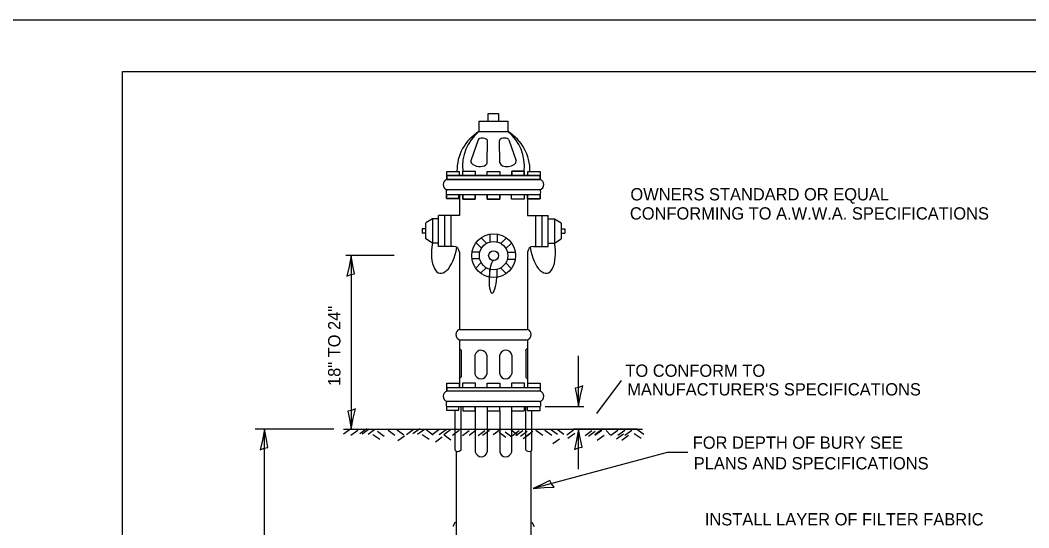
# Model space of a CAD drawing. Extents: x 2132950 to 2149950, y 2134288 to 2146829.
# Drawn here: x 2136400.1 to 2136892.2, y 2136015.9 to 2136263.8 of the extents above; entities that cross this region are included whole.
import ezdxf

# ---------------------------------------------------------------- set-up
doc = ezdxf.new("R2010")
doc.units = 0
for name, color, linetype in [('Level 40', 7, 'Continuous'), ('Level 63', 7, 'Continuous'), ('ROW_PR_Notes', 7, 'Continuous'), ('Sheets_50 Reference Boundary', 7, 'Continuous'), ('Sheets_General Details', 7, 'Continuous'), ('Sheets_Printer Plotting Border', 7, 'Continuous')]:
    doc.layers.add(name, color=color, linetype=linetype)

msp = doc.modelspace()

# ---------------------------------------------------------------- linework, layer by layer
at = {"layer": 'Level 40'}
for p, q in [((2136608.27, 2136187.89), (2136608.27, 2136189.92)), ((2136608.27, 2136189.92), (2136614.34, 2136189.92)), ((2136614.34, 2136189.92), (2136614.34, 2136187.89)), ((2136616.06, 2136188.08), (2136616.06, 2136190.11)), ((2136616.06, 2136190.11), (2136622.13, 2136190.11)), ((2136622.13, 2136190.11), (2136622.13, 2136188.08)), ((2136628, 2136187.89), (2136628, 2136189.92)), ((2136628, 2136189.92), (2136634.07, 2136189.92)), ((2136634.07, 2136189.92), (2136634.07, 2136187.89)), ((2136646.02, 2136190.11), (2136639.94, 2136190.11)), ((2136639.94, 2136190.11), (2136639.94, 2136188.08)), ((2136646.02, 2136188.08), (2136646.02, 2136190.11)), ((2136647.74, 2136187.89), (2136647.74, 2136189.92)), ((2136647.74, 2136189.92), (2136653.81, 2136189.92)), ((2136653.81, 2136189.92), (2136653.81, 2136187.89)), ((2136608.12, 2136178.75), (2136608.12, 2136176.73)), ((2136608.12, 2136176.73), (2136614.2, 2136176.73)), ((2136614.2, 2136176.73), (2136614.2, 2136178.75)), ((2136616.06, 2136178.48), (2136616.06, 2136176.46)), ((2136616.06, 2136176.46), (2136622.13, 2136176.46)), ((2136622.13, 2136176.46), (2136622.13, 2136178.48)), ((2136628, 2136178.48), (2136628, 2136176.45)), ((2136628, 2136176.45), (2136634.07, 2136176.45)), ((2136634.07, 2136176.45), (2136634.07, 2136178.48)), ((2136639.88, 2136176.39), (2136639.88, 2136178.42)), ((2136645.95, 2136176.39), (2136639.88, 2136176.39)), ((2136645.95, 2136178.42), (2136645.95, 2136176.39)), ((2136647.67, 2136178.61), (2136647.67, 2136176.58)), ((2136647.67, 2136176.58), (2136653.74, 2136176.58)), ((2136653.74, 2136176.58), (2136653.74, 2136178.61)), ((2136608.14, 2136075.34), (2136608.14, 2136073.32)), ((2136608.14, 2136073.32), (2136614.21, 2136073.32)), ((2136614.21, 2136073.32), (2136614.21, 2136075.34)), ((2136616.07, 2136075.07), (2136616.07, 2136073.04)), ((2136616.07, 2136073.04), (2136622.14, 2136073.04)), ((2136622.14, 2136073.04), (2136622.14, 2136075.07)), ((2136628.01, 2136075.06), (2136628.01, 2136073.04)), ((2136628.01, 2136073.04), (2136634.08, 2136073.04)), ((2136634.08, 2136073.04), (2136634.08, 2136075.06)), ((2136639.89, 2136075), (2136639.89, 2136072.98)), ((2136639.89, 2136072.98), (2136645.96, 2136072.98)), ((2136647.68, 2136073.17), (2136647.68, 2136075.19)), ((2136647.68, 2136073.17), (2136653.75, 2136073.17)), ((2136653.75, 2136073.17), (2136653.75, 2136075.19))]:
    msp.add_line(p, q, dxfattribs=at)
for radius in [10.68, 6.93, 2.41]:
    msp.add_circle((2136631.09, 2136148.84), radius, dxfattribs=at)
at = {"layer": 'Level 63'}
for p, q in [((2136582.66, 2136148.84), (2136559.07, 2136148.84)), ((2136561.6, 2136148.84), (2136561.6, 2136064.09)), ((2136553.22, 2136064.06), (2136514.77, 2136064.06)), ((2136519.36, 2135928.78), (2136519.36, 2136064.06))]:
    msp.add_line(p, q, dxfattribs=at)
for points in [[(2136559.51, 2136138.84), (2136561.43, 2136139.66), (2136563.27, 2136139.97), (2136562.47, 2136143.84), (2136561.6, 2136148.84), (2136560.63, 2136143.51)], [(2136674.67, 2136085.19), (2136672.75, 2136084.38), (2136670.91, 2136084.06), (2136671.71, 2136080.19), (2136672.58, 2136075.19), (2136673.55, 2136080.53)], [(2136563.69, 2136074.08), (2136561.77, 2136073.27), (2136559.93, 2136072.96), (2136560.74, 2136069.09), (2136561.6, 2136064.09), (2136562.57, 2136069.42)], [(2136517.27, 2136054.06), (2136519.19, 2136054.88), (2136521.03, 2136055.19), (2136520.23, 2136059.06), (2136519.36, 2136064.06), (2136518.39, 2136058.73)], [(2136670.49, 2136054.09), (2136672.41, 2136054.9), (2136674.25, 2136055.22), (2136673.45, 2136059.09), (2136672.58, 2136064.09), (2136671.61, 2136058.75)], [(2136660.62, 2136035.71), (2136659.33, 2136037.35), (2136658.55, 2136039.05), (2136655.02, 2136037.27), (2136650.42, 2136035.13), (2136655.82, 2136035.58)]]:
    msp.add_lwpolyline(points, close=True, dxfattribs=at)
at = {"layer": 'ROW_PR_Notes'}
for p, q in [((2136623.95, 2136214.45), (2136633.57, 2136214.45)), ((2136623.95, 2136214.45), (2136623.95, 2136209.39)), ((2136628.51, 2136218.25), (2136633.57, 2136218.25)), ((2136628.51, 2136214.47), (2136628.51, 2136218.25)), ((2136628.51, 2136214.49), (2136638.12, 2136214.49)), ((2136633.57, 2136218.25), (2136633.57, 2136214.49)), ((2136638.12, 2136214.49), (2136638.12, 2136209.43)), ((2136623.95, 2136209.39), (2136633.57, 2136209.39)), ((2136628.51, 2136209.43), (2136638.12, 2136209.43)), ((2136623.61, 2136205.44), (2136619.99, 2136195.12)), ((2136627.93, 2136194.15), (2136628.12, 2136204.99)), ((2136634.14, 2136194.15), (2136633.95, 2136204.99)), ((2136638.47, 2136205.44), (2136642.08, 2136195.12)), ((2136608.27, 2136187.89), (2136608.27, 2136189.92)), ((2136608.27, 2136189.92), (2136614.34, 2136189.92)), ((2136614.34, 2136189.92), (2136614.34, 2136187.89)), ((2136616.06, 2136188.08), (2136616.06, 2136190.11)), ((2136616.06, 2136190.11), (2136622.13, 2136190.11)), ((2136622.13, 2136190.11), (2136622.13, 2136188.08)), ((2136628, 2136187.89), (2136628, 2136189.92)), ((2136628, 2136189.92), (2136634.07, 2136189.92)), ((2136634.07, 2136189.92), (2136634.07, 2136187.89)), ((2136639.94, 2136188.08), (2136639.94, 2136190.11)), ((2136639.94, 2136190.11), (2136646.02, 2136190.11)), ((2136646.02, 2136190.11), (2136646.02, 2136188.08)), ((2136647.74, 2136187.89), (2136647.74, 2136189.92)), ((2136647.74, 2136189.92), (2136653.81, 2136189.92)), ((2136653.81, 2136189.92), (2136653.81, 2136187.89)), ((2136608.27, 2136186.07), (2136608.27, 2136187.89)), ((2136608.27, 2136187.89), (2136653.81, 2136187.89)), ((2136653.81, 2136187.89), (2136608.27, 2136187.89)), ((2136608.27, 2136187.89), (2136608.27, 2136186.07)), ((2136653.81, 2136186.07), (2136608.27, 2136186.07)), ((2136608.27, 2136186.07), (2136653.81, 2136186.07)), ((2136631.04, 2136187.89), (2136628, 2136187.89)), ((2136653.81, 2136187.89), (2136653.81, 2136186.07)), ((2136653.81, 2136186.07), (2136653.81, 2136187.89)), ((2136653.81, 2136181.01), (2136608.27, 2136181.01)), ((2136608.12, 2136176.73), (2136608.12, 2136178.75)), ((2136614.2, 2136176.73), (2136608.12, 2136176.73)), ((2136653.81, 2136178.48), (2136608.27, 2136178.48)), ((2136614.2, 2136178.75), (2136614.2, 2136176.73)), ((2136614.4, 2136178.61), (2136614.4, 2136168.49)), ((2136616.06, 2136176.46), (2136616.06, 2136178.48)), ((2136622.13, 2136176.46), (2136616.06, 2136176.46)), ((2136622.13, 2136178.48), (2136622.13, 2136176.46)), ((2136628, 2136176.45), (2136628, 2136178.48)), ((2136634.07, 2136176.45), (2136628, 2136176.45)), ((2136634.07, 2136178.48), (2136634.07, 2136176.45)), ((2136639.88, 2136176.39), (2136639.88, 2136178.42)), ((2136645.95, 2136176.39), (2136639.88, 2136176.39)), ((2136645.95, 2136178.42), (2136645.95, 2136176.39)), ((2136647.67, 2136178.61), (2136647.67, 2136168.49)), ((2136647.67, 2136176.58), (2136647.67, 2136178.61)), ((2136653.74, 2136176.58), (2136647.67, 2136176.58)), ((2136653.74, 2136178.61), (2136653.74, 2136176.58)), ((2136597.95, 2136164.76), (2136597.95, 2136157.03)), ((2136601.24, 2136166.86), (2136598.08, 2136164.8)), ((2136604.27, 2136166.86), (2136601.24, 2136166.86)), ((2136601.24, 2136166.86), (2136601.24, 2136154.94)), ((2136614.4, 2136168.49), (2136604.28, 2136168.49)), ((2136604.28, 2136153.31), (2136604.28, 2136168.49)), ((2136607.32, 2136153.31), (2136607.32, 2136168.49)), ((2136610.36, 2136153.31), (2136610.36, 2136168.49)), ((2136647.67, 2136168.49), (2136657.79, 2136168.49)), ((2136651.72, 2136153.31), (2136651.72, 2136168.49)), ((2136654.76, 2136153.31), (2136654.76, 2136168.49)), ((2136657.79, 2136153.31), (2136657.79, 2136168.49)), ((2136657.8, 2136166.86), (2136660.84, 2136166.86)), ((2136660.84, 2136166.86), (2136660.84, 2136154.94)), ((2136660.84, 2136166.86), (2136663.99, 2136164.8)), ((2136664.12, 2136164.76), (2136664.12, 2136157.03)), ((2136597.95, 2136161.94), (2136596.19, 2136161.94)), ((2136596.19, 2136161.94), (2136596.19, 2136159.85)), ((2136597.95, 2136159.85), (2136596.19, 2136159.85)), ((2136664.12, 2136161.94), (2136665.88, 2136161.94)), ((2136664.12, 2136159.85), (2136665.88, 2136159.85)), ((2136665.88, 2136161.94), (2136665.88, 2136159.85)), ((2136601.24, 2136154.94), (2136598.08, 2136157)), ((2136604.27, 2136154.94), (2136601.24, 2136154.94)), ((2136625.18, 2136152.44), (2136622.45, 2136155.17)), ((2136624.97, 2136157.55), (2136627.65, 2136154.86)), ((2136629.46, 2136155.57), (2136629.46, 2136159.42)), ((2136632.92, 2136159.33), (2136632.92, 2136155.53)), ((2136634.7, 2136154.75), (2136637.42, 2136157.48)), ((2136639.8, 2136154.96), (2136637.12, 2136152.28)), ((2136657.8, 2136154.94), (2136660.84, 2136154.94)), ((2136660.84, 2136154.94), (2136663.99, 2136157)), ((2136611.57, 2136153.31), (2136604.28, 2136153.31)), ((2136614.4, 2136150.47), (2136614.4, 2136112.83)), ((2136620.61, 2136150.67), (2136624.4, 2136150.67)), ((2136637.82, 2136150.47), (2136641.68, 2136150.47)), ((2136647.67, 2136150.47), (2136647.67, 2136112.83)), ((2136650.51, 2136153.31), (2136657.79, 2136153.31)), ((2136624.36, 2136147.2), (2136620.51, 2136147.2)), ((2136622.39, 2136142.71), (2136625.07, 2136145.4)), ((2136631.09, 2136148.84), (2136631.09, 2136148.84)), ((2136637.01, 2136145.24), (2136639.73, 2136142.51)), ((2136641.58, 2136147.01), (2136637.79, 2136147.01)), ((2136627.49, 2136142.92), (2136624.77, 2136140.2)), ((2136629.26, 2136138.35), (2136629.26, 2136142.15)), ((2136632.73, 2136142.11), (2136632.73, 2136138.25)), ((2136637.22, 2136140.13), (2136634.53, 2136142.81)), ((2136614.4, 2136112.83), (2136647.67, 2136112.83)), ((2136614.4, 2136107.77), (2136647.67, 2136107.77)), ((2136614.4, 2136107.77), (2136614.4, 2136088.05)), ((2136647.67, 2136107.77), (2136647.67, 2136088.06)), ((2136615.25, 2136102.5), (2136615.25, 2136089.64)), ((2136646.75, 2136102.5), (2136646.75, 2136089.56)), ((2136622.01, 2136100.21), (2136622.01, 2136091)), ((2136627.88, 2136091.02), (2136627.88, 2136100.19)), ((2136634.06, 2136091.08), (2136634.1, 2136100.3)), ((2136639.97, 2136100.27), (2136639.93, 2136091.11)), ((2136672.58, 2136075.19), (2136672.58, 2136099.84)), ((2136608.28, 2136084.48), (2136608.28, 2136086.5)), ((2136608.28, 2136086.5), (2136614.35, 2136086.5)), ((2136614.35, 2136086.5), (2136614.35, 2136084.48)), ((2136614.4, 2136088.05), (2136614.4, 2136084.49)), ((2136616.07, 2136084.67), (2136616.07, 2136086.69)), ((2136616.07, 2136086.69), (2136622.14, 2136086.69)), ((2136622.14, 2136086.69), (2136622.14, 2136084.67)), ((2136628.01, 2136084.48), (2136628.01, 2136086.5)), ((2136628.01, 2136086.5), (2136634.08, 2136086.5)), ((2136634.08, 2136086.5), (2136634.08, 2136084.48)), ((2136639.95, 2136084.67), (2136639.95, 2136086.69)), ((2136639.95, 2136086.69), (2136646.03, 2136086.69)), ((2136646.03, 2136086.69), (2136646.03, 2136084.67)), ((2136647.67, 2136088.06), (2136647.67, 2136084.49)), ((2136647.75, 2136084.48), (2136647.75, 2136086.5)), ((2136647.75, 2136086.5), (2136653.82, 2136086.5)), ((2136653.82, 2136086.5), (2136653.82, 2136084.48)), ((2136693.28, 2136087.78), (2136681.25, 2136071.74)), ((2136608.28, 2136084.48), (2136653.82, 2136084.48)), ((2136608.28, 2136082.66), (2136608.28, 2136084.48)), ((2136608.28, 2136084.48), (2136608.28, 2136082.66)), ((2136653.82, 2136082.66), (2136608.28, 2136082.66)), ((2136614.4, 2136084.49), (2136647.67, 2136084.49)), ((2136653.82, 2136084.48), (2136653.82, 2136082.66)), ((2136653.82, 2136077.6), (2136608.28, 2136077.6)), ((2136653.82, 2136075.07), (2136608.28, 2136075.07)), ((2136612.36, 2136053.9), (2136612.36, 2136073.35)), ((2136615.33, 2136054.13), (2136615.33, 2136075.07)), ((2136622.14, 2136075.07), (2136622.14, 2136053.04)), ((2136628.01, 2136073.04), (2136628.01, 2136053.01)), ((2136634.08, 2136073.04), (2136634.08, 2136053.09)), ((2136639.89, 2136075), (2136639.89, 2136053.08)), ((2136645.96, 2136075), (2136645.96, 2136072.98)), ((2136646.75, 2136054.13), (2136646.75, 2136075.07)), ((2136649.72, 2136053.9), (2136649.72, 2136073.28)), ((2136656.28, 2136075.19), (2136675.11, 2136075.19)), ((2136557.81, 2136064.09), (2136703.79, 2136064.09)), ((2136557.91, 2136061.89), (2136561.23, 2136064.29)), ((2136560.34, 2136064.09), (2136564.13, 2136064.09)), ((2136561.47, 2136061.21), (2136564.8, 2136063.61)), ((2136565.91, 2136061.95), (2136569.23, 2136064.35)), ((2136567.02, 2136061.89), (2136570.34, 2136064.29)), ((2136569.85, 2136061.7), (2136573.17, 2136064.1)), ((2136575.52, 2136058.99), (2136572.19, 2136061.39)), ((2136577.73, 2136060.47), (2136574.41, 2136062.87)), ((2136582.9, 2136060.96), (2136579.58, 2136063.36)), ((2136587.34, 2136061.21), (2136584.01, 2136063.61)), ((2136588.56, 2136061.45), (2136591.89, 2136063.86)), ((2136591.76, 2136061.95), (2136595.09, 2136064.35)), ((2136593.98, 2136061.7), (2136597.31, 2136064.1)), ((2136599.65, 2136058.99), (2136596.32, 2136061.39)), ((2136601.62, 2136061.21), (2136598.29, 2136063.61)), ((2136601.12, 2136061.45), (2136604.45, 2136063.86)), ((2136604.57, 2136061.45), (2136607.9, 2136063.86)), ((2136606.79, 2136061.46), (2136610.12, 2136063.86)), ((2136610.97, 2136061.21), (2136614.3, 2136063.61)), ((2136615.9, 2136060.96), (2136619.23, 2136063.36)), ((2136619.1, 2136061.21), (2136622.43, 2136063.61)), ((2136623.53, 2136060.96), (2136626.86, 2136063.36)), ((2136625.75, 2136061.21), (2136629.08, 2136063.61)), ((2136630.92, 2136061.46), (2136634.25, 2136063.86)), ((2136637.09, 2136059.98), (2136633.76, 2136062.38)), ((2136640.04, 2136060.22), (2136636.71, 2136062.63)), ((2136642.99, 2136061.21), (2136639.67, 2136063.61)), ((2136640.28, 2136060.96), (2136643.61, 2136063.36)), ((2136642, 2136060.96), (2136645.33, 2136063.36)), ((2136644.22, 2136060.72), (2136647.55, 2136063.12)), ((2136645.45, 2136059.48), (2136648.78, 2136061.89)), ((2136646.93, 2136060.72), (2136650.26, 2136063.12)), ((2136655.06, 2136060.96), (2136651.73, 2136063.36)), ((2136659.49, 2136060.96), (2136656.17, 2136063.36)), ((2136662.2, 2136061.45), (2136658.87, 2136063.86)), ((2136665.4, 2136061.45), (2136662.08, 2136063.86)), ((2136666.75, 2136061.39), (2136670.08, 2136063.8)), ((2136667.37, 2136059.73), (2136670.7, 2136062.13)), ((2136701.26, 2136064.09), (2136670.05, 2136064.09)), ((2136672.58, 2136044.63), (2136672.58, 2136064.09)), ((2136675.74, 2136060.96), (2136679.07, 2136063.36)), ((2136677.35, 2136060.66), (2136680.67, 2136063.06)), ((2136680.42, 2136061.45), (2136683.75, 2136063.86)), ((2136680.55, 2136061.15), (2136683.88, 2136063.55)), ((2136685.97, 2136063.36), (2136688.18, 2136061.14)), ((2136688.3, 2136061.21), (2136691.63, 2136063.61)), ((2136691.14, 2136059.42), (2136694.46, 2136061.83)), ((2136691.75, 2136061.21), (2136695.08, 2136063.61)), ((2136695.2, 2136061.21), (2136698.52, 2136063.61)), ((2136703.08, 2136059.48), (2136699.75, 2136061.89)), ((2136704.32, 2136061.45), (2136700.99, 2136063.86)), ((2136584.38, 2136058.5), (2136587.7, 2136060.9)), ((2136602.73, 2136057.95), (2136606.05, 2136060.35)), ((2136610.24, 2136058.74), (2136606.91, 2136061.15)), ((2136659.98, 2136057.02), (2136663.31, 2136059.42)), ((2136681.65, 2136058.74), (2136684.98, 2136061.15)), ((2136693.6, 2136058.69), (2136696.93, 2136061.09)), ((2136612.85, 2136053.39), (2136612.85, 2135952.73)), ((2136649.23, 2136053.43), (2136649.23, 2135952.88)), ((2136612.39, 2136018.61), (2136611.15, 2136016.58)), ((2136649.69, 2136018.61), (2136650.92, 2136016.58))]:
    msp.add_line(p, q, dxfattribs=at)
msp.add_lwpolyline([(2136725.93, 2136052.74), (2136715.81, 2136052.74), (2136650.42, 2136035.13)], dxfattribs=at)
for centre, radius, start, end in [((2136635.48, 2136190.34), 22.26, 121.1736, 180.9943), ((2136637.75, 2136192.48), 21.82, 129.2227, 186.2369), ((2136626.6, 2136190.34), 22.26, 359.0057, 58.8264), ((2136624.32, 2136192.48), 21.82, 353.7631, 50.7773), ((2136609.23, 2136183.54), 2.71, 110.8282, 249.1719), ((2136652.85, 2136183.54), 2.71, 290.8281, 69.1718), ((2136610.52, 2136179.75), 2.58, 150.674, 209.3263), ((2136651.56, 2136179.75), 2.58, 330.6737, 29.326), ((2136611.57, 2136150.47), 2.83, 0, 90), ((2136650.5, 2136150.47), 2.83, 90, 180), ((2136615.36, 2136110.3), 2.71, 110.8282, 249.1719), ((2136646.71, 2136110.3), 2.71, 290.8281, 69.1718), ((2136624.94, 2136099.61), 2.99, 11.1424, 168.3835), ((2136637.04, 2136099.69), 2.99, 11.1424, 168.3835), ((2136624.94, 2136091.6), 2.99, 191.6165, 348.8576), ((2136636.99, 2136091.69), 2.99, 191.6165, 348.8576), ((2136609.24, 2136080.13), 2.71, 110.8282, 249.1719), ((2136652.86, 2136080.13), 2.71, 290.8281, 69.1718), ((2136610.53, 2136076.33), 2.58, 150.674, 209.3263), ((2136651.57, 2136076.33), 2.58, 330.6737, 29.326), ((2136625.08, 2136053.62), 2.99, 191.1424, 348.3835), ((2136636.99, 2136053.62), 2.99, 191.6165, 348.8576)]:
    msp.add_arc(centre, radius, start, end, dxfattribs=at)
for centre, major_axis, ratio, start_param, end_param in [((2136625.86, 2136205.21), (-2.26, 0.23), 0.454892, 3.141593, 6.283185), ((2136636.21, 2136205.21), (2.26, 0.23), 0.454892, 0, 3.141593), ((2136623.96, 2136194.63), (-3.97, 0.48), 0.563608, 0, 3.141593), ((2136638.11, 2136194.63), (3.97, 0.48), 0.563608, 3.141593, 6.283185), ((2136607.22, 2136153.91), (-2.34, -13.67), 0.437745, 4.712389, 7.853982), ((2136654.85, 2136153.91), (-2.34, 13.67), 0.437745, 1.570796, 4.712389), ((2136630.78, 2136138.48), (0.41, 7.95), 0.232141, 0, 4.684666), ((2136614.79, 2136102.95), (0.466, -0.445), 0.260768, 0, 3.141593), ((2136647.13, 2136102.95), (-0.466, -0.445), 0.260768, 3.141593, 6.283185), ((2136614.81, 2136089.18), (0.446, 0.509), 0.111718, 3.141593, 6.283185), ((2136647.19, 2136089.18), (-0.446, 0.509), 0.111718, 0, 3.141593), ((2136613.57, 2136053.05), (-1.21, 0.85), 0.162636, 0, 1.212542), ((2136614.1, 2136053.73), (-1.23, -0.4), 0.304927, 0, 3.141593), ((2136647.97, 2136053.73), (1.23, -0.4), 0.304927, 3.141593, 6.283185), ((2136648.5, 2136053.05), (1.21, 0.85), 0.162636, 5.070643, 6.283185)]:
    msp.add_ellipse(centre, major_axis=major_axis, ratio=ratio, start_param=start_param, end_param=end_param, dxfattribs=at)
at = {"layer": 'Sheets_50 Reference Boundary'}
msp.add_lwpolyline([(2136450.12, 2136238.82), (2138025.12, 2136238.82), (2138025.12, 2135238.83), (2136450.12, 2135238.83)], close=True, dxfattribs=at)
at = {"layer": 'Sheets_General Details'}
msp.add_line((2138050.12, 2136263.83), (2136350.12, 2136263.83), dxfattribs=at)
msp.add_lwpolyline([(2136450.12, 2136238.83), (2138025.12, 2136238.83), (2138025.12, 2135188.83), (2136450.12, 2135188.83)], close=True, dxfattribs=at)
at = {"layer": 'Sheets_Printer Plotting Border'}
msp.add_lwpolyline([(2136350.12, 2135163.83), (2138050.12, 2135163.83), (2138050.12, 2136263.83), (2136350.12, 2136263.83)], close=True, dxfattribs=at)

# ---------------------------------------------------------------- texts
at = {"layer": 'Level 63'}
msp.add_text('18" TO 24"', height=6, rotation=90, dxfattribs=at).set_placement((2136556.35, 2136085.16))
at = {"layer": 'ROW_PR_Notes'}
for s, p in [('OWNERS STANDARD OR EQUAL', (2136697.85, 2136175.8)), ('CONFORMING TO A.W.W.A. SPECIFICATIONS', (2136697.6, 2136166.45)), ('TO CONFORM TO ', (2136695.39, 2136089.66)), ("MANUFACTURER'S SPECIFICATIONS", (2136696.29, 2136080.55)), ('FOR DEPTH OF BURY SEE', (2136728.26, 2136054.52)), ('PLANS AND SPECIFICATIONS', (2136728.75, 2136044.42)), ('INSTALL LAYER OF FILTER FABRIC', (2136734.17, 2136017.08))]:
    msp.add_text(s, height=6, dxfattribs=at).set_placement(p)

doc.saveas('drawing.dxf')
